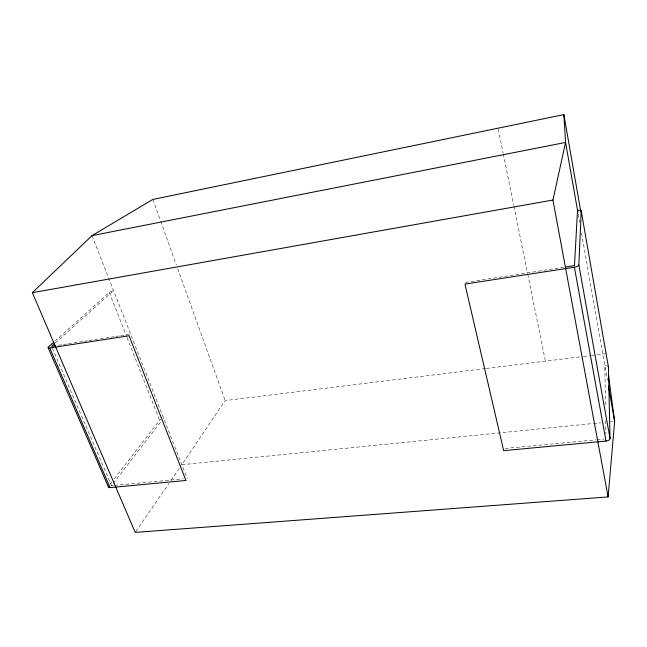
<?xml version="1.0" encoding="UTF-8"?>
<svg xmlns="http://www.w3.org/2000/svg" width="647" height="647" viewBox="0 0 647 647"><rect width="100%" height="100%" fill="white"/><g stroke="black" fill="none" stroke-linecap="round" stroke-linejoin="round"><path stroke-width="0.49" stroke-dasharray="3.23 2.43" d="M485.363 368.555L225.14 400.606L181.823 464.716L592.555 423.567M135.789 531.567L168.746 483.697M171.026 480.397L180.683 466.366M52.358 348.191L111.591 485.654L112.813 484.069M113.427 483.277L161.135 421.351M109.998 484.344L111.834 481.966M114.284 478.796L159.663 420.218A3.413 1.359 -21.8 0 1 160.957 419.159M55.294 342.983L113.557 290.576A3.623 0.97 -19.8 0 0 109.286 292.46L55.359 340.759M58.481 345.28L62.435 344.665M63.422 344.511L67.377 343.905M68.364 343.751L83.196 341.462M84.183 341.309L88.138 340.694M89.132 340.54L109.893 337.338M110.88 337.184L114.834 336.577M115.821 336.424L119.776 335.809M120.771 335.656L130.654 334.135M465.46 282.44L563.586 267.292M486.366 368.434L582.543 356.586M583.545 356.457L590.565 355.591M591.568 355.47L605.616 353.739M593.558 423.47L600.594 422.766M610.631 421.755L612.644 421.561M111.591 485.654L113.581 485.468M114.576 485.371L183.271 478.877M505.016 448.452L595.968 439.847M596.971 439.75L603.966 439.095M109.286 292.46L126.707 336.626M127.071 337.564L159.663 420.218M92.02 235.637L187.25 478.505M152.821 199.438L160.327 220.32M160.666 221.266L176.364 264.914M177.723 268.707L225.14 400.606M498.247 129.174L503.067 152.87M503.269 153.857L513.702 205.188M513.904 206.175L527.556 273.301M527.758 274.288L545.421 361.155M578.216 214.294L579.615 222.253M581.54 233.203L607.42 380.242M605.438 404.747L604.832 365.563A4.052 1.852 -8.4 0 1 606.643 365.66M605.689 420.817L605.891 433.878M163.206 418.253A3.413 1.359 -21.8 0 1 163.578 418.18"/><path stroke-width="0.97" d="M578.847 264.93A4.424 1.601 -10.6 0 1 574.399 267.251L464.95 284.09L503.681 450.66L605.996 441.06A4.084 2.143 -7.1 0 0 610.032 438.52L578.847 264.93L581.232 211.035A4.343 1.359 -11.2 0 0 577.512 210.315L574.487 265.602L565.567 266.985M580.836 211.844L563.861 114.608L152.821 199.438L92.02 235.637L32.35 292.679L135.215 532.392L608.107 496.912L614.65 421.359L608.536 375.616M608.107 496.912L552.934 200.044L565.575 142.445L563.861 114.608M54.55 343.654L51.558 346.347L55.513 345.733M53.863 342.101L48.614 346.8A3.68 1.068 -21.5 0 0 49.762 347.965L110.095 487.603L185.948 480.478L129.068 335.761L49.762 347.965M92.02 235.637L565.575 142.445L577.868 212.305M32.35 292.679L552.934 200.044M48.129 347.69L108.437 487.054M574.399 267.251L605.996 441.06M608.447 386.113L614.65 421.359M581.232 211.035L608.423 366.986L610.032 438.52M607.945 366.17A4.052 1.852 -8.4 0 1 608.423 366.986M110.095 487.603A3.445 1.472 -24.4 0 1 108.405 486.649"/></g></svg>
